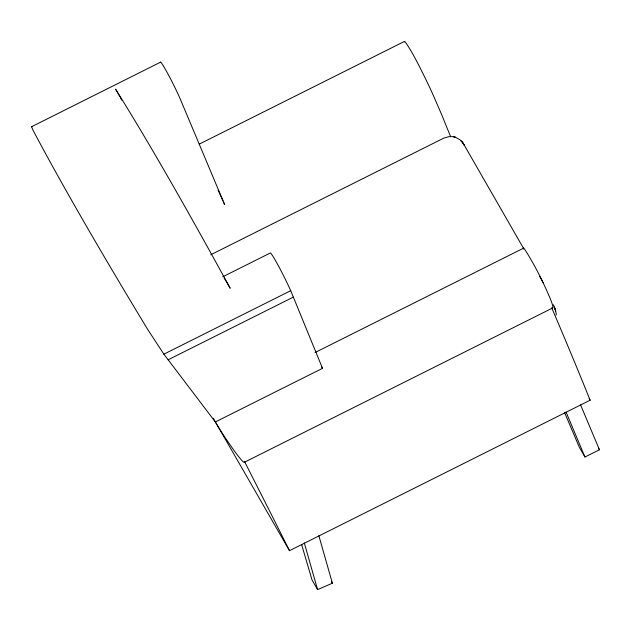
<?xml version="1.0" encoding="UTF-8"?>
<svg xmlns="http://www.w3.org/2000/svg" width="631" height="631" viewBox="0 0 631 631"><rect width="100%" height="100%" fill="white"/><g stroke="black" fill="none" stroke-linecap="round" stroke-linejoin="round"><path stroke-width="0.95" d="M555.73 311.138C551.636 299.504 557.441 314.333 556.037 315.098M244.544 461.529A66.137 3.904 56.9 0 1 241.949 460.52A39.532 2.335 56.9 0 1 227.499 441.132A21.06 1.246 56.9 0 1 217.277 425.231L215.345 421.965L163.879 354.172L147.741 329.524A646.594 38.183 56.9 0 1 33.104 130.38L31.55 126.744L160.621 62.138M199.222 144.144L404.447 41.425M210.722 254.782L444.058 137.992L449.635 136.47M222.656 276.828L270.147 253.063A27.677 1.719 63.4 0 1 277.672 264.492A27.677 1.719 63.4 0 1 290.725 290.686L322.512 368.323L215.345 421.965M163.879 354.172L290.725 290.686M168.13 359.773L293.352 297.098M314.995 352.563L523.62 248.141M244.371 462.271L552.701 307.944M213.349 418.416L289.487 550.689L590.119 400.212A1001.76 62.264 63.4 0 0 552.559 309.797A7.493 0.465 63.4 0 1 551.928 307.668A65.387 4.062 63.4 0 0 552.527 305.073A38.546 2.398 63.4 0 0 543.275 283.074A21.028 1.309 63.4 0 0 534.749 266.345A58.793 3.652 63.4 0 0 525.134 249.971A18.354 1.144 63.4 0 0 523.541 248.235A61.593 3.825 63.4 0 0 523.564 249.166M564.477 412.327L579.384 447.34L584.961 457.025L599.45 449.769L580.559 404.842M301.618 544.569L312.014 579.913L317.59 589.599L332.395 583.225L318.852 535.695M31.55 126.744L31.984 126.752M451.575 136.462L455.464 137.219L460.456 140.082M455.464 137.219L453.5 136.706M462.081 141.809L460.859 140.626L463.059 143.071L523.683 248.59M461.971 141.628L464.179 145.114L463.004 142.992M589.133 398.508L590.119 400.212M598.519 448.16L599.45 449.769M331.464 581.616L332.395 583.225M539.734 276.52L543.275 282.751M555.043 308.977L555.241 309.419M566.07 412.09L584.961 457.025M553.403 304.726L553.979 306.169M244.591 461.553L245.514 463.485A1004.126 26.81 61.5 0 1 289.487 550.689M304.316 542.999L317.59 589.599M404.408 41.883A24.956 1.554 63.4 0 1 405.733 42.663A54.913 3.415 63.4 0 1 411.325 51.497A25.082 1.562 63.4 0 1 417.627 63.013A44.115 2.745 63.4 0 1 434.333 97.726L442.228 115.97A338.965 21.068 63.4 0 0 450.771 136.951M160.369 62.485A25.279 1.57 63.4 0 1 167.46 73.054A25.279 1.57 63.4 0 1 180.15 98.783L224.62 204.57L223.942 203.024A44.115 2.745 63.4 0 0 223.232 201.407M224.139 278.113A27.677 1.719 63.4 0 1 230.181 288.264A655.167 40.723 63.4 0 0 115.536 89.129A25.279 1.57 63.4 0 1 119.969 96.819M120.395 97.608A25.279 1.57 63.4 0 1 121.728 100.1M321.613 366.737A58.793 3.652 63.4 0 1 322.512 368.323M218.129 190.278A44.115 2.745 63.4 0 1 222.861 200.571"/></g></svg>
